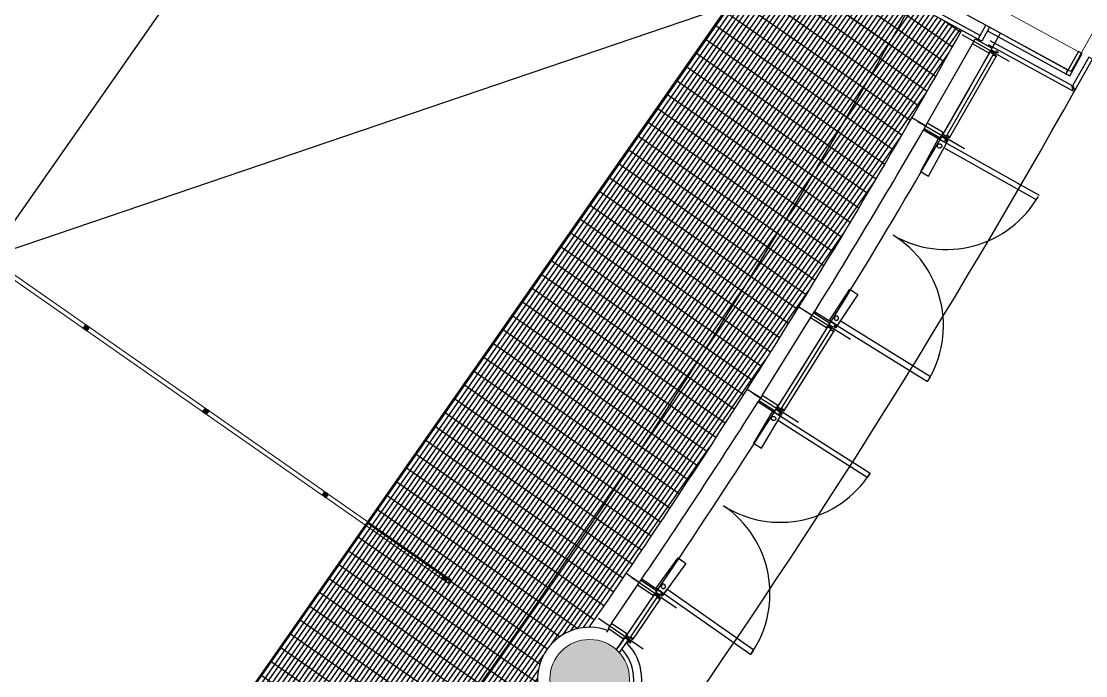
# Model space of a CAD drawing. Header units: centimetres. Extents: x 139057 to 200038, y 34824 to 80516.
# Drawn here: x 175910 to 176912, y 48639 to 49255 of the extents above; entities that cross this region are included whole.
import ezdxf

# ---------------------------------------------------------------- set-up
doc = ezdxf.new("R2010")
doc.units = ezdxf.units.CM
doc.header["$LTSCALE"] = 100
doc.linetypes.add('FLPL-C-P1$0$HIDDEN', pattern=[9.524999999999999, 6.35, -3.175])
for name, color, linetype, lineweight in [('410_STRUTTURE_001-AM_0', 7, 'Continuous', 0), ('430_TAVOLATI_001-AM_0', 3, 'Continuous', 0), ('441_SERRAMENTI_001-AM_0', 1, 'Continuous', 0)]:
    doc.layers.add(name, color=color, linetype=linetype, lineweight=lineweight)
for name, color, linetype in [('A-FACCIATA', 8, 'Continuous'), ('A-FACCIATA MONTANTI', 13, 'Continuous'), ('A-FACCIATTA ISOLANTE', 8, 'Continuous'), ('A-FACCIATTA STONE', 13, 'Continuous'), ('A-FACCIATTE VISTE', 8, 'Continuous'), ('A-FIN-ACCIAIO INOX', 12, 'Continuous'), ('A-GRAFICA RAMPA', 253, 'Continuous'), ('A-SI', 50, 'Continuous'), ('A-Strutt a vista', 1, 'Continuous'), ('A-VISTE GIUNTO DI CONTROLLO', 1, 'Continuous'), ('A-VISTE GRIGLIATTI PAVIMENTO', 1, 'Continuous'), ('A-VISTE RAMPA', 1, 'Continuous'), ('FLPL-C-P1$0$A-ABOV', 7, 'FLPL-C-P1$0$HIDDEN'), ('FLPL-C-P1$0$A-DOOR', 1, 'Continuous'), ('FLPL-C-P1$0$A-SCRN-20', 7, 'Continuous'), ('FLPL-C-P1$0$A-STRS-RAIL', 7, 'Continuous')]:
    doc.layers.add(name, color=color, linetype=linetype)

# ---------------------------------------------------------------- blocks, each defined once
blk = doc.blocks.new('FLPL-C-P1$0$invsible closer')
at = {"layer": 'FLPL-C-P1$0$A-ABOV'}
blk.add_line((7.450580596923828e-09, 44), (9.313225746154785e-09, -43.99999999254942), dxfattribs=at)
blk.add_lwpolyline([(-1.862645149230957e-09, 44), (3.725290298461914e-09, -44), (351.0000000018626, -43.99999999254942), (351, 44)], close=True, dxfattribs=at)
blk.add_circle((53.00000001862645, 7.450580596923828e-09), 20, dxfattribs=at)
blk = doc.blocks.new('FLPL-C-P1$0$HANDRAIL-BUILDING C-END')
at = {"layer": 'FLPL-C-P1$0$A-STRS-RAIL'}
for p, q in [((1.490116119384766e-08, 76.99999999254942), (0.000183645635843277, 42)), ((39.99999729916453, 76.99999999254942), (2.235174179077148e-08, 77)), ((40.00018501654267, 41.99999999254942), (1.490116119384766e-08, 42)), ((40.00020109862089, 38.99999999254942), (7.450580596923828e-09, 39)), ((40.00025473535061, 29.00000000745058), (7.450580596923828e-09, 29.00000000745058)), ((40.0002708286047, 25.99999999254942), (7.450580596923828e-09, 26.00000000745058)), ((40.00032445788383, 15.99999999254942), (7.450580596923828e-09, 16)), ((40.00034054741263, 13.00000000745058), (3.725290298461914e-09, 13.00000000745058)), ((40.00039418041706, 3.000000007450581), (0, 3.000000007450581)), ((40.00041026994586, 7.450580596923828e-09), (0, 7.450580596923828e-09)), ((0.0001993849873542786, 39), (0.0002518445253372192, 29.00000000745058)), ((0.0002675913274288177, 26), (0.0003200545907020569, 16)), ((0.00033579021692276, 13.00000000745058), (0.0003882609307765961, 3.000000007450581)), ((36.99999728798866, 79.99999999254942), (3.00040402635932, 80)), ((3.000404015183449, 77.00000000745058), (3.00040402635932, 79.99977964907885)), ((3.000404007732868, 39.00000000745058), (3.000404018908739, 41.99977964907885)), ((3.000404015183449, 26), (3.000404015183449, 29.00000000745058)), ((3.000404004007578, 13.00000000745058), (3.000404004007578, 16.00000000745058)), ((3.000404007732868, -0.0002203509211540222), (3.000404007732868, 3.000000007450581)), ((36.99999728798866, 76.99999999254942), (36.99999728798866, 80)), ((36.99999728053808, 38.99999999254942), (36.99999728053808, 42)), ((36.99999728053808, 26), (36.99999728426337, 29)), ((36.9999972730875, 13), (36.99999728053808, 15.99999999254942)), ((36.9999972730875, 0), (36.99999727681279, 3)), ((39.99999730288982, 76.99999999254942), (40.00018501281738, 41.99999999254942)), ((40.00020110234618, 39), (40.00025473535061, 29)), ((40.0002708286047, 26), (40.00032446533442, 16)), ((40.0003405585885, 13), (40.00039418786764, 3.000000007450581))]:
    blk.add_line(p, q, dxfattribs=at)
blk = doc.blocks.new('FLPL-C-P1$0$HANDRAIL-BUILDING C')
at = {"layer": 'FLPL-C-P1$0$A-STRS-RAIL'}
for p, q in [((-47.01789962872863, 15.97845283150673), (-7.255435757339001, 20.33120673894882)), ((-46.69161088764668, 12.99624966084957), (-6.928755175322294, 17.34904646873474)), ((-46.69142699241638, 12.99626979231834), (-45.60318519547582, 3.055659666657448)), ((-45.60336909815669, 3.055639535188675), (-5.840566702187061, 7.408430501818657)), ((-45.27689655870199, 0.07345650345087051), (-5.514110155403614, 4.426245711743832)), ((-45.2767126634717, 0.0734766349196434), (-44.18847086280584, -9.867133498191833)), ((-44.03548809140921, 16.30493419617414), (-43.70903155580163, 13.32274940609932)), ((-42.62084307521582, 3.382133431732655), (-42.29438653215766, 0.3999486565589905)), ((-10.23782209306955, 20.00494980067015), (-9.911341585218906, 17.02254596352577)), ((-8.823153093457222, 7.081929996609688), (-8.496696554124355, 4.099745213985443)), ((-5.840900495648384, 7.40839397162199), (-6.929141126573086, 17.34900422394276)), ((-4.426187671720982, -5.514399372041225), (-5.514428310096264, 4.426210895180702)), ((-44.18865476176143, -9.867153629660606), (-4.425921674817801, -5.514370247721672)), ((-43.86218222230673, -12.84933667629957), (-4.099465139210224, -8.496555045247078)), ((-42.77394042164087, -22.78994680196047), (-43.86218222975731, -12.84933666884899)), ((-42.77394042164087, -22.78994679450989), (-3.011276662349701, -18.43717100471258)), ((-42.44728408753872, -25.77210971713066), (-2.684820219874382, -21.41935581713915)), ((-41.20619805157185, -9.540667310357094), (-40.87974151596427, -12.5228521078825)), ((-39.79155303165317, -22.46346807479858), (-39.46509648114443, -25.44565287232399)), ((-7.408508073538542, -5.840870752930641), (-7.082051530480385, -8.823055550456047)), ((-5.993863053619862, -18.76367152482271), (-5.667430486530066, -21.74563726782799)), ((-3.011474847793579, -18.4371926933527), (-4.099715486168861, -8.496582441031933))]:
    blk.add_line(p, q, dxfattribs=at)

msp = doc.modelspace()

# ---------------------------------------------------------------- hatches: boundary and pattern name
at = {"layer": '410_STRUTTURE_001-AM_0'}
msp.add_hatch(color=256, dxfattribs=at).paths.add_polyline_path([(176407.8514744682, 48635.49282027197, 1), (176482.8514744682, 48635.49282027197, 1)])
at = {"layer": 'A-VISTE GRIGLIATTI PAVIMENTO'}
h = msp.add_hatch(dxfattribs=at)
h.set_pattern_fill('GRATE', color=256, scale=5, angle=105.6600000179738, style=0)
h.set_pattern_definition([(235.0630000179737, (4104738.345146062, -384253.9894086777), (3.253510722871223, -2.272805433525265), []), (325.0630000179593, (4104738.345146062, -384253.9894086777), (9.091221734101062, 13.01404289148489), [])])
edge = h.paths.add_edge_path()
edge.add_line((175894.6388458299, 48294.86388641012), (175845.6849943629, 48224.75179390025))
edge.add_line((175845.684994361, 48224.7517939077), (175992.070546527, 48096.38210882407))
edge.add_arc((170587.1868272281, 52727.82991901201), 7117.799999837993, 319.406709688068, 324.7410717410644)
edge.add_arc((176445.4386628555, 48635.48220565331), 49.07966951148997, 91.07620007488703, 199.7217304625516, ccw=False)
edge.add_arc((170562.0540140612, 52749.46721701485), 7150.307318332794, 325.3546555358944, 330.6662459160391)
edge.add_line((176795.5547639473, 49246.55940380853), (176624.6726319814, 49339.86835223597))
edge.add_line((176624.6726319796, 49339.86835224342), (176575.6873515142, 49269.78174948853))
edge.add_line((176575.6873515161, 49269.78174948108), (175894.6388458299, 48294.86388641012))
h = msp.add_hatch(dxfattribs=at)
h.set_pattern_fill('GRATE', color=256, scale=5, angle=105.66, style=0)
h.set_pattern_definition([(235.0629999999999, (4104738.345146062, -384253.9894086777), (3.253510722158238, -2.272805434545901), []), (325.0629999999999, (4104738.345146062, -384253.9894086777), (9.091221738183602, 13.01404288863295), [])])
edge = h.paths.add_edge_path()
edge.add_line((175894.6389815217, 48294.86511890006), (175845.6851300324, 48224.75302640509))
edge.add_line((175845.6851300324, 48224.75302640509), (175992.0706821593, 48096.38334126931))
edge.add_arc((170587.1869643094, 52727.83115316343), 7117.799999837993, 319.4067096700941, 324.7410717230906)
edge.add_arc((176445.4387986554, 48635.48343797189), 49.07966951223316, 91.07620005775499, 199.7217304445161, ccw=False)
edge.add_arc((170562.05415115, 52749.46845117372), 7150.307318332318, 325.354655517916, 330.666245898061)
edge.add_line((176795.5548999371, 49246.56063601535), (176624.6727679992, 49339.86958449495))
edge.add_line((176624.6727679992, 49339.8695845024), (176575.6874875115, 49269.78298176241))
edge.add_line((176575.6874875134, 49269.78298175496), (175894.6389815217, 48294.86511890006))

# ---------------------------------------------------------------- linework, layer by layer
at = {"layer": '410_STRUTTURE_001-AM_0', "elevation": -3.490789228516181e-08}
msp.add_lwpolyline([(177270.9965315355, 50071.48187962335), (176945.252602127, 49411.49180966031), (176468.1945624264, 49646.94801950616), (176563.350737455, 49839.74403178853), (176536.4489682993, 49853.02163760525), (176419.1634502398, 49615.38934339744), (176158.1063169787, 49744.23639846009), (176114.7328060853, 49656.3572844134), (176159.5690880126, 49634.22794138056), (176180.8132573204, 49677.27077203405), (176691.9468712831, 49424.99626147908), (176663.1787253456, 49366.70909498048), (176708.0150072767, 49344.57975194764), (176736.7696883107, 49402.84763980818), (176825.7781512762, 49358.9426509754), (176791.1756086225, 49288.83440713745), (176908.0059627766, 49225.03851100963, 0.04492249828554178), (177431.9626622671, 50410.22371965062)], format="xyb", dxfattribs=at)
at = {"layer": '410_STRUTTURE_001-AM_0'}
msp.add_circle((176445.3514744682, 48635.49282027197, -3.490789228516181e-08), 37.49999999999999, dxfattribs=at)
at = {"layer": '430_TAVOLATI_001-AM_0'}
for p, q in [((176895.5414105678, 49209.05811479103, -3.490789228516181e-08), (176239.9881120889, 49567.02812190515, -3.490789228516181e-08)), ((176905.2833795758, 49226.52519344699, -3.490789228516181e-08), (176895.5414105678, 49209.05811479103, -3.490789228516181e-08))]:
    msp.add_line(p, q, dxfattribs=at)
at = {"layer": '441_SERRAMENTI_001-AM_0'}
for p, q in [((175861.8502905896, 49045.547259839, -3.490791234388795e-08), (176195.8348558476, 48812.23828149748, -3.490791176202883e-08)), ((175859.5595655466, 49042.26809729051, -3.490791234388795e-08), (176193.5441044649, 48808.95907931936, -3.490790095323282e-08)), ((176196.9872024475, 48806.55386076283, -3.490790083580525e-08), (176306.0199815041, 48730.38766848457, -3.490789711720525e-08)), ((176199.2779539829, 48809.83306343269, -3.490791175603014e-08), (176308.3107429693, 48733.66688317221, -3.490791156607623e-08))]:
    msp.add_line(p, q, dxfattribs=at)
at = {"layer": 'A-FACCIATA', "elevation": -3.490789228516181e-08}
for points in [[(176781.3317047196, 49146.74224314999), (176825.3435479706, 49224.04992234123), (176821.8303970458, 49226.01968869728), (176777.8455772778, 49148.76023864162)], [(176625.6407629723, 48890.00793405038), (176672.506098936, 48965.37992910457), (176669.0874985667, 48967.49010429692), (176622.2499858929, 48892.16786063623)]]:
    msp.add_lwpolyline(points, close=True, dxfattribs=at)
msp.add_lwpolyline([(176480.1283296129, 48676.91565448207), (176483.414824546, 48674.65660224271), (176509.3386259625, 48713.08321274233), (176506.0057734629, 48715.34401954871), (176480.1036870802, 48676.93259313118)], dxfattribs=at)
at = {"layer": 'A-FACCIATA MONTANTI', "elevation": -3.490789228516181e-08}
for points in [[(176827.7513009073, 49227.40145024073), (176827.7511649231, 49227.40021804881), (176827.9499810362, 49227.28861092937, -0.4142135623677673), (176827.9882305959, 49227.152460383), (176827.8903296093, 49226.97806027692), (176829.912494077, 49225.8429010303, -0.414213562398668), (176829.9507436367, 49225.70675049138), (176829.6570406804, 49225.18355016571, -0.4142135623363339), (176829.520890134, 49225.14530060601), (176828.0820892571, 49225.95298373115, 0.4142135623352684), (176828.0140139839, 49225.93385895502), (176826.5944497032, 49223.40505741697, 0.4142135624071923), (176826.6135744831, 49223.33698214751), (176828.0523753563, 49222.52929900747, -0.414213562338465), (176828.0906249179, 49222.39314846855), (176827.7969219635, 49221.86994814288, -0.4142135623984016), (176827.6607714171, 49221.83169858318), (176825.6386069512, 49222.96685782981), (176825.5407059664, 49222.79245772374, -0.4142135623677674), (176825.40455542, 49222.75420816403), (176825.2057393106, 49222.86581528348), (176825.9399966995, 49224.17381607902), (176821.6671940895, 49226.57239021522), (176820.8595109606, 49225.13358934384), (176805.5995016532, 49233.69992554349), (176808.2917787457, 49238.49592846048), (176823.5517880513, 49229.92959226829)], [(176827.7513009073, 49227.40145024073), (176827.9501170187, 49227.28984312874, -0.4142135623677673), (176827.9883665802, 49227.15369258237), (176827.8904655935, 49226.9792924763), (176829.9126300594, 49225.84413322967, -0.414213562398668), (176829.9508796191, 49225.7079826833), (176829.6571766647, 49225.18478236508, -0.4142135623363339), (176829.5210261183, 49225.14653280538), (176828.0822252395, 49225.95421593052, 0.4142135623352684), (176828.0141499682, 49225.93509114694), (176826.5945856875, 49223.40628961635, 0.4142135624071923), (176826.6137104655, 49223.33821433943), (176828.0525113406, 49222.53053120684, -0.414213562338465), (176828.0907609003, 49222.39438066047), (176827.7970579459, 49221.87118034226, -0.4142135623984016), (176827.6609073995, 49221.83293078256), (176825.6387429336, 49222.96809002918), (176825.5408419488, 49222.79368992311, -0.4142135623677674), (176825.4046914043, 49222.75544035596), (176825.2058752911, 49222.8670474754), (176825.9401326819, 49224.17504827839), (176821.6673300738, 49226.57362241459), (176820.8596469449, 49225.13482153576), (176805.5996376394, 49233.70115774286), (176808.2919147337, 49238.4971606673), (176823.5519240355, 49229.93082446021)], [(176781.496208456, 49146.1846048997), (176777.255289829, 49148.63911283177), (176778.1318998026, 49150.15372663152), (176762.9857618461, 49158.91982638997), (176759.4041839453, 49152.731547171), (176781.0821973408, 49140.18500701499, 0.414213562373095), (176781.2188386979, 49140.22146437478), (176781.7698506849, 49141.17350733441, 0.414213562373095), (176781.7333933251, 49141.31014869523), (176779.7695930848, 49142.44673340183, -0.414213562373095), (176779.7513644031, 49142.51505407852), (176780.0770983534, 49143.07885713291)], [(176781.4963444161, 49146.18583711398), (176777.2554257872, 49148.64034504604), (176778.1320357627, 49150.15495884579), (176762.9858978098, 49158.92105860424), (176759.4043199053, 49152.73277938527), (176781.082333299, 49140.18623922926, 0.414213562373095), (176781.2189746561, 49140.22269658905), (176781.7699866431, 49141.17473954123, 0.414213562373095), (176781.7335292815, 49141.31138090205), (176779.7697290411, 49142.44796561611, -0.414213562373095), (176779.7515003612, 49142.51628629279)], [(176673.2620972829, 48965.38664356035), (176669.0951033054, 48967.96465853762), (176668.1743836707, 48966.47644639921), (176653.2922623331, 48975.68364273918), (176657.0540596979, 48981.76405231815), (176678.3541975046, 48968.58618966651, -0.414213562373095), (176678.3866256463, 48968.44853641999)], [(176673.2622331852, 48965.38787580442), (176669.0952392096, 48967.9658907817), (176668.1745195711, 48966.47767864328), (176653.2923982391, 48975.6848749907), (176657.0541956058, 48981.76528456968), (176678.3543334069, 48968.58742191058, -0.414213562373095), (176678.3867615486, 48968.44976866406)], [(176675.0510599023, 48968.27925937039), (176675.050924, 48968.27802712631), (176677.3019464934, 48966.88537579936, -0.414213562398668), (176677.3343746351, 48966.74772255283), (176677.0186993318, 48966.23747839939, -0.4142135623363339), (176676.881046089, 48966.20505025399), (176675.4778746484, 48967.07315733445, 0.4142135623352684), (176675.409048027, 48967.05694326174)], [(176675.0510599023, 48968.27925937039), (176677.3020823958, 48966.88660804343, -0.414213562398668), (176677.3345105374, 48966.74895479691), (176677.0188352341, 48966.23871063602, -0.4142135623363339), (176676.8811819913, 48966.20628249061), (176675.4780105507, 48967.07438957852, 0.4142135623352684), (176675.4091839293, 48967.05817550582)], [(176677.8078875901, 48967.51308879417, -0.414213562373095), (176677.6702343455, 48967.48066064876), (176675.7406656655, 48968.67443654847, 0.414213562373095), (176675.6718390441, 48968.65822247577), (176675.3298574636, 48968.10545797062)], [(176677.8080234925, 48967.51432103824, -0.414213562373095), (176677.6703702478, 48967.48189289284), (176675.7408015678, 48968.67566879254, 0.414213562373095), (176675.6719749464, 48968.65945471984), (176675.3299933678, 48968.10669020724)], [(176673.8832840627, 48964.5907631607, 0.4142135624071923), (176673.8994981336, 48964.52193653744), (176675.3026695723, 48963.65382944953), (176675.335097714, 48963.51617621046), (176675.0194224106, 48963.00593204957, -0.4142135623984016), (176674.8817691678, 48962.97350390416), (176672.952200486, 48964.16727979642, 0.4142135623683001), (176672.8833738627, 48964.15106573117), (176672.8044550369, 48964.02350469094, -0.4142135623677674), (176672.6668017941, 48963.99107654554), (176672.4729090227, 48964.11103315067)], [(176673.883419965, 48964.59199540478, 0.4142135624071923), (176673.8996340359, 48964.52316878152), (176675.3028054746, 48963.65506169361), (176675.3352336163, 48963.51740845454), (176675.019558313, 48963.00716429365, -0.4142135623984016), (176674.8819050683, 48962.97473614824), (176672.9523363883, 48964.16851204049, 0.4142135623683001), (176672.883509765, 48964.15229797524), (176672.8045909392, 48964.02473693502, -0.4142135623677674), (176672.6669376964, 48963.99230878961), (176672.473044925, 48964.11226539475)], [(176625.6648000876, 48889.28243412238), (176621.5326970803, 48891.91601054531), (176622.4732600885, 48893.39176161748), (176607.7157493593, 48902.79739169192), (176603.8728776412, 48896.76789444846), (176624.9946656661, 48883.30602216881, 0.414213562373095), (176625.1327407589, 48883.33660434347), (176625.7239517892, 48884.26421930057, 0.414213562373095), (176625.6933696145, 48884.40229439151), (176623.7799575502, 48885.62179857653, -0.414213562373095), (176623.764666461, 48885.69083612573), (176624.1141543133, 48886.24020449978)], [(176625.6649359638, 48889.28366638136), (176621.5328329602, 48891.91724280429), (176622.4733959666, 48893.39299387646), (176607.7158852412, 48902.79862395835), (176603.8730135212, 48896.76912671488), (176624.9948015424, 48883.30725442779, 0.414213562373095), (176625.1328766352, 48883.33783660245), (176625.7240876673, 48884.26545155954, 0.414213562373095), (176625.6935054926, 48884.40352665049), (176623.7800934265, 48885.62303083551, -0.414213562373095), (176623.7648023391, 48885.69206838471)], [(176626.6939842763, 48890.28797886681), (176626.6938483982, 48890.28674660784, 0.4142135623677674), (176626.6632662254, 48890.42482169878), (176626.4709969523, 48890.54736361813), (176623.8374205312, 48886.41526060712), (176626.0695948178, 48884.99259482485, 0.414213562398668), (176626.2076699088, 48885.02317699951), (176626.530148652, 48885.52914879632, 0.4142135623363339), (176626.4995664774, 48885.66722388726), (176625.1081440399, 48886.55404043358, -0.4142135623352684), (176625.0928529507, 48886.62307798278)], [(176626.6939842763, 48890.28797886681, 0.4142135623677674), (176626.6634021016, 48890.42605395776), (176626.4711328285, 48890.54859587711), (176623.8375564093, 48886.4164928661), (176626.0697306941, 48884.99382708382, 0.414213562398668), (176626.207805785, 48885.02440925848), (176626.5302845301, 48885.53038105529, 0.4142135623363339), (176626.4997023555, 48885.66845614624), (176625.1082799161, 48886.55527269256, -0.4142135623352684), (176625.0929888288, 48886.62431024176)], [(176626.6516360944, 48889.06984058183), (176626.6515002163, 48889.06860832286, -0.4142135624071923), (176626.7205377599, 48889.08389941019), (176628.1119602049, 48888.19708287132), (176628.2500352958, 48888.22766504598), (176628.572514041, 48888.73363684279, 0.4142135623984016), (176628.5419318645, 48888.87171192628), (176626.6285198001, 48890.0912161113, -0.4142135623683001), (176626.6132287128, 48890.1602536605)], [(176626.6516360944, 48889.06984058183, -0.4142135624071923), (176626.720673638, 48889.08513166916), (176628.1120960811, 48888.19831512284), (176628.2501711721, 48888.22889730495), (176628.5726499191, 48888.73486910176, 0.4142135623984016), (176628.5420677426, 48888.87294418526), (176626.6286556782, 48890.09244837028, -0.4142135623683001), (176626.6133645909, 48890.16148591947)], [(176510.0055945838, 48713.14130073947), (176505.9526289558, 48715.89511076522), (176504.9691253757, 48714.44762303841), (176490.4942481449, 48724.28265883934), (176494.512562771, 48730.19668010783), (176515.2298296677, 48716.12021794331, -0.414213562373095), (176515.2563430486, 48715.98130415541), (176514.6381407982, 48715.07145472777, -0.414213562373095), (176514.4992270103, 48715.04494135243), (176512.6224603081, 48716.32012091738, 0.414213562373095), (176512.5530034123, 48716.30686423343), (176512.1877020827, 48715.76922593427)], [(176510.005730406, 48713.14253303569), (176505.9527647799, 48715.89634306145), (176504.969261198, 48714.44885533464), (176490.4943839727, 48724.28389113557), (176494.5126985988, 48730.19791240406), (176515.2299654918, 48716.12145023954, -0.414213562373095), (176515.2564788709, 48715.98253645164), (176514.6382766223, 48715.072687024, -0.414213562373095), (176514.4993628344, 48715.04617364865), (176512.6225961322, 48716.32135321361, 0.414213562373095), (176512.5531392364, 48716.30809652221), (176512.1878379068, 48715.77045823049)], [(176511.9967311831, 48711.18391627234), (176511.9967311831, 48711.18391627234), (176511.6595299604, 48710.68763476771, -0.4142135623984016), (176511.5206161687, 48710.66112139237), (176509.6438494684, 48711.93630095732, 0.4142135623683001), (176509.5743925726, 48711.92304426592), (176509.4900922651, 48711.79897388977, -0.4142135623677674), (176509.3511784772, 48711.77246051442), (176509.1625915157, 48711.90059697044), (176511.9164015396, 48715.95356259656), (176514.1058255775, 48714.46594625872, -0.414213562398668), (176514.1323389584, 48714.32703247082), (176513.7951377282, 48713.83075096619, -0.4142135623363339), (176513.6562239403, 48713.80423759085), (176512.2914498044, 48714.73154096466, 0.4142135623352684), (176512.2219929068, 48714.71828427327)], [(176511.9968670072, 48711.18514856857), (176511.6596657807, 48710.68886706394, -0.4142135623984016), (176511.5207519891, 48710.66235368115), (176509.6439852907, 48711.93753325355, 0.4142135623683001), (176509.5745283948, 48711.92427656215), (176509.4902280873, 48711.800206186, -0.4142135623677674), (176509.3513142994, 48711.77369281065), (176509.1627273379, 48711.90182926667), (176511.9165373637, 48715.95479489279), (176514.1059614016, 48714.46717855495, -0.414213562398668), (176514.1324747807, 48714.32826476705), (176513.7952735523, 48713.83198326242, -0.4142135623363339), (176513.6563597644, 48713.80546988708), (176512.2915856267, 48714.73277325344, 0.4142135623352684), (176512.2221287308, 48714.71951656949)], [(176510.5921869787, 48712.31959033918, 0.4142135624071923), (176510.6054436701, 48712.25013344151), (176511.9702178041, 48711.32283006024)], [(176510.5923228028, 48712.32082263541, 0.4142135624071923), (176510.6055794923, 48712.25136573773), (176511.9703536282, 48711.32406235647)], [(176486.2294749419, 48673.44217460018), (176486.2293391308, 48673.44094230395, 0.4142135623984016), (176486.2033385435, 48673.57995297921), (176484.2900373886, 48674.89030192208), (176484.4030474803, 48675.05531318647, 0.4142135623677674), (176484.3770468949, 48675.19432386917), (176484.1889340567, 48675.32315536749), (176483.3413583586, 48674.08557085109), (176479.2985822639, 48676.85431812119), (176480.2309155302, 48678.2156610952), (176465.7924294813, 48688.10404420805), (176462.6846519323, 48683.56623430711), (176477.1231379757, 48673.67785119426), (176478.0554712458, 48675.03919416082), (176482.0982473387, 48672.27044689071), (176481.2506716443, 48671.03286236685), (176481.4387844825, 48670.90403086853, 0.4142135623677673), (176481.5777951615, 48670.93003145766), (176481.6908052551, 48671.0950427295), (176483.6041064082, 48669.78469379407, 0.414213562398668), (176483.743117089, 48669.8106943832), (176484.0821473697, 48670.30572819126, 0.4142135623363339), (176484.0561467806, 48670.44473886651), (176482.6948038103, 48671.37707213473, -0.4142135623352684), (176482.6818035176, 48671.44657747608)], [(176486.2294749419, 48673.44217460018, 0.4142135623984016), (176486.2034743527, 48673.58118528288), (176484.2901731996, 48674.89153421831), (176484.4031832913, 48675.05654549014, 0.4142135623677674), (176484.3771827059, 48675.19555617285), (176484.1890698677, 48675.32438767117), (176483.3414941697, 48674.08680315477), (176479.2987180749, 48676.85555042487), (176480.2310513413, 48678.21689339888), (176465.7925652961, 48688.10527651918), (176462.6847877471, 48683.56746661824), (176477.1232737867, 48673.67908349794), (176478.0556070568, 48675.0404264645), (176482.0983831497, 48672.27167919439), (176481.2508074535, 48671.03409467053), (176481.4389202917, 48670.90526317221, 0.4142135623677673), (176481.5779309707, 48670.93126376134), (176481.6909410643, 48671.09627503317), (176483.6042422174, 48669.78592609775, 0.414213562398668), (176483.7432528982, 48669.81192668688), (176484.0822831789, 48670.30696048748, 0.4142135623363339), (176484.0562825898, 48670.44597117019), (176482.6949396195, 48671.37830443841, -0.4142135623352684), (176482.6819393268, 48671.44780977976)], [(176484.3205856668, 48673.84047317666), (176484.3204498576, 48673.83924087298, -0.4142135624071923), (176484.3899551971, 48673.85224116754), (176485.751298173, 48672.91990790677, 0.414213562338465), (176485.890308852, 48672.9459084959)], [(176484.3205856668, 48673.84047317666, -0.4142135624071923), (176484.3900910082, 48673.85347347122), (176485.7514339822, 48672.92114021045, 0.414213562338465), (176485.890444663, 48672.94714079213)]]:
    msp.add_lwpolyline(points, format="xyb", dxfattribs=at)
for points in [[(176822.744104928, 49228.49079138946), (176827.0169075342, 49226.09221725327)], [(176822.7442409123, 49228.49202358138), (176827.0170435185, 49226.09344944519)], [(176760.1806099234, 49154.07306224269), (176775.3267478781, 49145.30696248424), (176776.1532658605, 49146.73502691996), (176780.3941844875, 49144.28051898789)], [(176760.1807458835, 49154.07429446441), (176775.3268838363, 49145.30819469851), (176776.1534018187, 49146.73625912678), (176780.3943204457, 49144.28175119471)], [(176656.2385651643, 48980.44592157167), (176671.1206864981, 48971.23872522426), (176670.2525794195, 48969.83555378181), (176674.4195733952, 48967.25753880453)], [(176656.2387010703, 48980.4471538232), (176671.1208224023, 48971.23995747578), (176670.2527153256, 48969.83678603333), (176674.4197092975, 48967.25877105605)], [(176604.7059477331, 48898.07498825502), (176619.4634584623, 48888.66935818803)], [(176604.706083615, 48898.07622052145), (176619.4635943404, 48888.67059044701)], [(176620.3504108941, 48890.06201288265), (176620.350275016, 48890.06078062367), (176624.4823780196, 48887.42720420074)], [(176620.3504108941, 48890.06201288265), (176624.4825138977, 48887.42843645972)], [(176493.6414596016, 48728.91461955172), (176508.1163368287, 48719.07958375078), (176507.1890334586, 48717.71480961305), (176511.2419990847, 48714.9609995873)], [(176493.6415954294, 48728.91585184795), (176508.1164726546, 48719.08081604701), (176507.1891692827, 48717.71604190928), (176511.2421349069, 48714.96223188352)]]:
    msp.add_lwpolyline(points, dxfattribs=at)
for points in [[(176783.9875332626, 49145.20486988288, 0.414213562338465), (176784.1241746197, 49145.24132724267), (176784.4247266116, 49145.76062339705, 0.4142135623984016), (176784.3882692499, 49145.89726475787), (176782.4244690115, 49147.03384947193, -0.4142135623683001), (176782.4062403279, 49147.10217014861), (176782.4813783268, 49147.23199419093, 0.4142135623677674), (176782.444920967, 49147.3686355443), (176782.2475884376, 49147.4828452931), (176779.7930805037, 49143.24192667168), (176782.0840373138, 49141.91599421364, 0.414213562398668), (176782.2206786709, 49141.95245157343), (176782.5212306628, 49142.47174772781, 0.4142135623363339), (176782.4847733012, 49142.60838908863), (176781.0567088692, 49143.43490706545, -0.4142135623352684), (176781.0384801856, 49143.50322774958), (176782.4911481427, 49146.01315917235, -0.4142135624071923), (176782.5594688231, 49146.03138785225)], [(176783.9876692208, 49145.2061020897, 0.414213562338465), (176784.1243105779, 49145.24255944949), (176784.4248625716, 49145.76185561132, 0.4142135623984016), (176784.38840521, 49145.89849697214), (176782.4246049715, 49147.03508167875, -0.4142135623683001), (176782.4063762879, 49147.10340235543), (176782.4815142868, 49147.23322639775, 0.4142135623677674), (176782.4450569252, 49147.36986775857), (176782.2477243958, 49147.48407750738), (176779.7932164619, 49143.2431588785), (176782.084173272, 49141.91722642046, 0.414213562398668), (176782.2208146291, 49141.95368378025), (176782.521366621, 49142.47297994208, 0.4142135623363339), (176782.4849092594, 49142.60962129545), (176781.0568448255, 49143.43613927972, -0.4142135623352684), (176781.0386161437, 49143.50445995641), (176782.4912841009, 49146.01439138663, -0.4142135624071923), (176782.5596047813, 49146.03262005907)]]:
    msp.add_lwpolyline(points, format="xyb", close=True, dxfattribs=at)
at = {"layer": 'A-FACCIATTA ISOLANTE'}
for p, q in [((176819.6940501468, 49245.90427114975, -0.001632290428685193), (176893.6081801603, 49205.51820390087, -3.490789228516181e-08)), ((176895.5250029365, 49209.02770799559, -3.490789228516181e-08), (176821.6198608583, 49249.4302314983, -3.490789228516181e-08)), ((176895.5251389152, 49209.02894016516, -3.490789228516181e-08), (176821.61999685, 49249.43146369767, -3.490789228516181e-08)), ((176893.6081801603, 49205.51820390087, -3.490789228516181e-08), (176895.5251389152, 49209.02894016516, -3.490789228516181e-08)), ((176478.2194276905, 48674.92465908241, -3.490789228516181e-08), (176470.2567673275, 48663.52614670408, -3.490789228516181e-08)), ((176478.2195635015, 48674.92589138609, -3.490789228516181e-08), (176470.256903133, 48663.52737900776, -3.490789228516181e-08)), ((176481.4985566089, 48672.63395754409, -3.490789228516181e-08), (176473.1547490942, 48660.6898347379, -3.490789228516181e-08)), ((176481.4986924181, 48672.63518984777, -3.490789228516181e-08), (176473.1548849015, 48660.69106704903, -3.490789228516181e-08))]:
    msp.add_line(p, q, dxfattribs=at)
at = {"layer": 'A-FACCIATTA ISOLANTE', "elevation": -3.490789228516181e-08}
for points in [[(176814.4255412469, 49236.25450317722), (176810.9148061635, 49238.17146410209), (176818.1091814066, 49251.34717844587), (176821.6198608602, 49249.4302314983)], [(176814.425677233, 49236.2557353766), (176810.9149421497, 49238.17269630146), (176818.1093173983, 49251.34841064525), (176821.6199968519, 49249.43146369767)], [(176905.2671137626, 49226.49602947545), (176893.608179147, 49205.51820204568), (176897.1045258833, 49203.57512214196), (176908.7634604989, 49224.55294957918)]]:
    msp.add_lwpolyline(points, close=True, dxfattribs=at)
at = {"layer": 'A-FACCIATTA ISOLANTE'}
msp.add_arc((176445.3506382728, 48635.49161914152, -3.490789228516181e-08), 41.5, 246.6886301750498, 43.43736939259727, dxfattribs=at)
at = {"layer": 'A-FACCIATTA STONE'}
for p, q in [((176463.5098795524, 48683.00239186895, -3.490789228516181e-08), (176461.3148547286, 48679.86022374195, -3.490789228516181e-08)), ((176482.0983831479, 48672.27167919439, -3.490789228516181e-08), (176480.3571856549, 48669.77916284066, -3.490789228516181e-08))]:
    msp.add_line(p, q, dxfattribs=at)
at = {"layer": 'A-FACCIATTA STONE', "elevation": -3.490789228516181e-08}
for points in [[(176624.7885159875, 49339.81285793495), (176810.9148062529, 49238.17146405738)], [(176810.9148466686, 49238.17153807145), (176812.83184119, 49241.68215872508), (176627.0931415731, 49343.11191906196)], [(176820.3979424728, 49233.00177379858), (176900.1549486524, 49189.40886856031), (176900.3808426472, 49189.80753582132), (176899.0181649463, 49194.58711835903), (176822.3149773764, 49236.51246848863)], [(176820.398078459, 49233.00300599795), (176900.1550846236, 49189.41010073733), (176900.3809786184, 49189.80876799089), (176899.0183009213, 49194.5883505286), (176822.3151133625, 49236.513700688)]]:
    msp.add_lwpolyline(points, dxfattribs=at)
for points in [[(176901.9370230796, 49189.91694495988), (176918.6535875617, 49219.41904378098), (176915.1314432459, 49221.34369158906), (176900.1721795598, 49194.91613244426), (176901.5348572588, 49190.13654990655)], [(176901.9371590527, 49189.9181771369), (176918.6537235441, 49219.42027595055), (176915.1315792283, 49221.34492375862), (176900.1723155329, 49194.91736461383), (176901.53499323, 49190.13778208357)]]:
    msp.add_lwpolyline(points, close=True, dxfattribs=at)
at = {"layer": 'A-FACCIATTE VISTE'}
for p, q in [((176762.9857618479, 49158.91982638997, -3.490789228516181e-08), (176805.5995016514, 49233.69992554349, -3.490789228516181e-08)), ((176762.9858978098, 49158.92105860424, -3.490789228516181e-08), (176805.5996376375, 49233.70115774286, -3.490789228516181e-08)), ((176784.4247266116, 49145.7606234045, -3.490789228516181e-08), (176827.7962663794, 49221.86879819047, -3.490789228516181e-08)), ((176784.4248625698, 49145.76185561132, -3.490789228516181e-08), (176827.7964023618, 49221.87003038984, -3.490789228516181e-08)), ((176761.5581398873, 49156.45316963804, -3.490789228516181e-08), (176748.5281951415, 49163.99064482909, -3.490789228516181e-08)), ((176761.5582758511, 49156.45440185976, -3.490789228516181e-08), (176748.5283311071, 49163.99187705082, -3.490789228516181e-08)), ((176654.7917200277, 48978.10730251086, -3.490789228516181e-08), (176642.0599614127, 48985.9761183725, -3.490789228516181e-08)), ((176654.7918559337, 48978.10853475493, -3.490789228516181e-08), (176642.0600973206, 48985.97735062402, -3.490789228516181e-08)), ((176607.7157493593, 48902.79739169192, -3.490789228516181e-08), (176653.2922623331, 48975.68364273918, -3.490789228516181e-08)), ((176607.7158852393, 48902.79862395835, -3.490789228516181e-08), (176653.2923982373, 48975.6848749907, -3.490789228516181e-08)), ((176628.572514041, 48888.73363684279, -3.490789228516181e-08), (176675.0194224125, 48963.00593204212, -3.490789228516181e-08)), ((176628.5726499172, 48888.73486910176, -3.490789228516181e-08), (176675.019558313, 48963.00716428619, -3.490789228516181e-08)), ((176606.1839753134, 48900.39402565521, -3.490789228516181e-08), (176593.4819407301, 48908.47187583309, -3.490789228516181e-08)), ((176606.1841111953, 48900.39525791418, -3.490789228516181e-08), (176593.4820766138, 48908.47310810697, -3.490789228516181e-08)), ((176492.0959539736, 48726.63999597889, -3.490789228516181e-08), (176479.634682885, 48735.08453653914, -3.490789228516181e-08)), ((176492.0960897995, 48726.64122828257, -3.490789228516181e-08), (176479.6348187166, 48735.08576884282, -3.490789228516181e-08)), ((176465.7924294813, 48688.10404420805, -3.490789228516181e-08), (176490.4942481449, 48724.28265883934, -3.490789228516181e-08)), ((176465.7925652961, 48688.10527651918, -3.490789228516181e-08), (176490.4943839727, 48724.28389113557, -3.490789228516181e-08)), ((176486.2293391308, 48673.44094230395, -3.490789228516181e-08), (176511.6595299604, 48710.68763476771, -3.490789228516181e-08)), ((176486.2294749419, 48673.44217460018, -3.490789228516181e-08), (176511.6596657807, 48710.68886706394, -3.490789228516181e-08))]:
    msp.add_line(p, q, dxfattribs=at)
for centre, radius, start, end in [((170587.1868270939, 52727.82991910142, -3.490789228516181e-08), 7117.799999998324, 325.3849269477647, 330.7189769132444), ((170587.1869641753, 52727.83115325284, -3.490789228516181e-08), 7117.799999998324, 325.3849269477647, 330.7189769132444), ((170663.7149375217, 52686.33085716677, -3.490789228516181e-08), 7045.922118661707, 328.2792070958278, 329.8996356937341), ((170663.7150745901, 52686.33209129584, -3.490789228516181e-08), 7045.922118661707, 328.2792070958278, 329.8996356937341), ((170659.8241088359, 52680.3329564051, -3.490789228516181e-08), 7046.140506789488, 325.901646083021, 327.5220265484507), ((170659.8242459024, 52680.33419053417, -3.490789228516181e-08), 7046.140506789488, 325.901646083021, 327.5220265484507)]:
    msp.add_arc(centre, radius, start, end, dxfattribs=at)
at = {"layer": 'A-FIN-ACCIAIO INOX'}
for p, q in [((176463.5097437376, 48683.00115955782, -3.490789228516181e-08), (176461.3147189157, 48679.85899143082, -3.490789228516181e-08)), ((176482.0982473368, 48672.27044689071, -3.490789228516181e-08), (176480.3570498439, 48669.77793053698, -3.490789228516181e-08))]:
    msp.add_line(p, q, dxfattribs=at)
for start, end in [(69.62631072638406, 220.4996898132822), (245.7214040836213, 44.40459609132662)]:
    msp.add_arc((176445.3506382728, 48635.49161914152, -3.490789228516181e-08), 49, start, end, dxfattribs=at)
at = {"layer": 'A-GRAFICA RAMPA', "elevation": -3.490789228516181e-08}
msp.add_lwpolyline([(176564.5187966625, 49265.5880150513), (175880.1315028245, 49032.77669678044)], dxfattribs=at)
at = {"layer": 'A-Strutt a vista'}
msp.add_line((176898.2871359425, 49207.55801920754, -3.490789228516181e-08), (176756.0989521394, 49285.20070777249, -3.490789228516181e-08), dxfattribs=at)
at = {"layer": 'A-Strutt a vista', "elevation": -3.490789228516181e-08}
msp.add_lwpolyline([(176908.0059627766, 49225.03851100963, -0.0006919594442213508), (176898.2871359425, 49207.55801920754)], format="xyb", dxfattribs=at)
at = {"layer": 'A-Strutt a vista'}
for centre, radius, start, end in [((170587.1891845657, 52727.83233627093, -3.490789228516181e-08), 7064.5, 319.2901540206235, 330.8357933382858), ((170587.1869641716, 52727.83115326029, -3.490789228516181e-08), 7150.999999999478, 325.3608820159138, 330.8421864953218), ((170587.1868271182, 52727.82991908651, -3.490789228516181e-08), 7238.299999968352, 319.349103047723, 330.7496192929692)]:
    msp.add_arc(centre, radius, start, end, dxfattribs=at)
at = {"layer": 'A-VISTE GIUNTO DI CONTROLLO'}
msp.add_line((175880.1365829507, 49032.78203027111, -3.490790201916788e-08), (176187.0686084243, 49472.15383981329, -3.490790201916788e-08), dxfattribs=at)
at = {"layer": 'A-VISTE GRIGLIATTI PAVIMENTO'}
msp.add_line((176575.6874875115, 49269.78298175496, -3.490789228516181e-08), (175894.6389815198, 48294.86511890006, -3.490789228516181e-08), dxfattribs=at)
at = {"layer": 'A-VISTE RAMPA'}
msp.add_line((175880.131502966, 49032.77669668358, -3.490790201916788e-08), (176187.0635284396, 49472.14850623321, -3.490790201916788e-08), dxfattribs=at)
at = {"layer": 'FLPL-C-P1$0$A-DOOR', "elevation": -3.490789228516181e-08}
for points in [[(176865.9200194465, 49086.89621183437), (176778.6894198178, 49135.79224953216)], [(176865.920155388, 49086.89744401139), (176778.6895557741, 49135.79348174643)], [(176781.1343388656, 49140.15502225768), (176781.1342029093, 49140.15379004341), (176868.3648025399, 49091.25775234562)], [(176781.1343388656, 49140.15502225768), (176868.3649384814, 49091.25898452264)], [(176624.9948015424, 48883.30725442779), (176624.9946656661, 48883.30602216881), (176709.3253823469, 48829.56283433151), (176706.6382411221, 48825.3462869243), (176622.3075244414, 48879.0894747616)], [(176624.9948015424, 48883.30725442779), (176709.3255182063, 48829.56406656068), (176706.6383769797, 48825.34751915347), (176622.3076603176, 48879.09070702058)]]:
    msp.add_lwpolyline(points, dxfattribs=at)
for points in [[(176680.9850082105, 48972.83811099243), (176678.3541975009, 48968.58618965906), (176763.3928508783, 48915.9703417958), (176766.0236615898, 48920.22226312917)], [(176680.9851441147, 48972.8393432365), (176678.3543334032, 48968.58742190313), (176763.3929867657, 48915.97157401752), (176766.0237974772, 48920.22349534345)], [(176517.9803735377, 48720.29689861995), (176515.1136906842, 48716.20029887718), (176597.0459325599, 48658.86699479979), (176599.9126154097, 48662.96359454256)], [(176517.9805093618, 48720.29813090873), (176515.1138265083, 48716.20153117341), (176597.0460683653, 48658.86822706622), (176599.9127512189, 48662.96482680899)]]:
    msp.add_lwpolyline(points, close=True, dxfattribs=at)
at = {"layer": 'FLPL-C-P1$0$A-DOOR'}
for centre, start, end in [((176781.0821973408, 49140.18500701499, -3.490789228516181e-08), 239.9391136295548, 329.9391167406134), ((176781.082333299, 49140.18623922926, -3.490789228516181e-08), 239.9391136295548, 329.9391167406134), ((176678.3541975009, 48968.58618965906, -3.490789228516181e-08), 328.2559568494769, 58.25595789088388), ((176678.3543334032, 48968.58742190313, -3.490789228516181e-08), 328.2559568494769, 58.25595789088388), ((176624.9946656661, 48883.30602216881, -3.490789228516181e-08), 237.4887931216556, 327.488793891075), ((176624.9948015424, 48883.30725442779, -3.490789228516181e-08), 237.4887931216556, 327.488793891075), ((176515.0629830925, 48716.23358278137, -3.490789228516181e-08), 325.8056333961773, 55.80563233012577), ((176515.0631189166, 48716.2348150776, -3.490789228516181e-08), 325.8056333961773, 55.80563233012577)]:
    msp.add_arc(centre, 99.99999999999999, start, end, dxfattribs=at)
at = {"layer": 'FLPL-C-P1$0$A-SCRN-20'}
for p, q in [((176795.6619394223, 49242.43504023713, -3.490789228516181e-08), (176840.1083372446, 49217.48077962708, -3.490789228516181e-08)), ((176795.6620754102, 49242.43627244395, -3.490789228516181e-08), (176840.1084732251, 49217.482011819, -3.490789228516181e-08)), ((176754.1129960386, 49160.76218055349, -3.490789228516181e-08), (176798.2293824131, 49135.22902846497, -3.490789228516181e-08)), ((176754.1131320024, 49160.76341276777, -3.490789228516181e-08), (176798.2295183676, 49135.23026067179, -3.490789228516181e-08)), ((176647.4899741287, 48982.62471011442, -3.490789228516181e-08), (176690.8373552772, 48955.80676929813, -3.490789228516181e-08)), ((176647.4901100366, 48982.62594236594, -3.490789228516181e-08), (176690.8374911757, 48955.80800153476, -3.490789228516181e-08)), ((176598.9433682101, 48905.00879254353, -3.490789228516181e-08), (176641.9277941535, 48877.61287079167, -3.490789228516181e-08)), ((176598.9435040938, 48905.01002480996, -3.490789228516181e-08), (176641.927930026, 48877.6141030432, -3.490789228516181e-08)), ((176484.9807709815, 48731.47444661867, -3.490789228516181e-08), (176527.1419660287, 48702.82778827262, -3.490789228516181e-08)), ((176484.9809068093, 48731.47567892235, -3.490789228516181e-08), (176527.1421018472, 48702.8290205614, -3.490789228516181e-08)), ((176453.5596878423, 48693.14561180931, -3.490789228516181e-08), (176495.616805608, 48664.34637140643, -3.490789228516181e-08)), ((176453.5598236589, 48693.14684412044, -3.490789228516181e-08), (176495.6169414154, 48664.34760371011, -3.490789228516181e-08))]:
    msp.add_line(p, q, dxfattribs=at)

# ---------------------------------------------------------------- block references
at = {"layer": 'A-SI', "xscale": 0.1, "yscale": 0.1, "zscale": 0.1}
for name, p, rotation in [('FLPL-C-P1$0$HANDRAIL-BUILDING C', (175970.0258820342, 48964.48700520557, -3.477901468063541e-08), 228.8157839194731), ('FLPL-C-P1$0$HANDRAIL-BUILDING C', (176082.5017704578, 48885.91560602349, -3.477173943429004e-08), 228.8157839194731), ('FLPL-C-P1$0$HANDRAIL-BUILDING C', (176194.9793257775, 48807.3465930165, -3.490791869379241e-08), 228.8157839194731), ('FLPL-C-P1$0$HANDRAIL-BUILDING C-END', (176308.3090584228, 48733.66447176945, -3.490789228516181e-08), 235.0629999482106)]:
    msp.add_blockref(name, p, dxfattribs=dict(at, rotation=rotation))
at = {"layer": 'FLPL-C-P1$0$A-ABOV'}
for p, xscale, yscale, zscale, rotation in [((176777.2149174089, 49142.28361272228, -3.490789228516181e-08), 0.1, 0.1, 0.1, 241.5132285278153), ((176777.2150533671, 49142.28484493655, -3.490789228516181e-08), 0.1, 0.1, 0.1, 241.5132286021091), ((176674.6774856137, 48971.00316912097, -3.490789228516181e-08), -0.1, 0.1, 0.1, 236.6800703136696), ((176674.6776215179, 48971.00440136504, -3.490789228516181e-08), -0.1, 0.1, 0.1, 236.6800702327264), ((176621.2205737444, 48885.56793069255, -3.490789228516181e-08), 0.1, 0.1, 0.1, 239.0646791064597), ((176621.2207096206, 48885.56916295153, -3.490789228516181e-08), 0.09999999999999999, 0.09999999999999999, 0.09999999999999999, 239.0646791843172), ((176511.6597334394, 48718.69206804198, -3.490789228516181e-08), -0.1, 0.1, 0.1, 234.2315211798324), ((176511.6598692635, 48718.69330033076, -3.490789228516181e-08), -0.1, 0.1, 0.1, 234.2315210967568)]:
    msp.add_blockref('FLPL-C-P1$0$invsible closer', p, dxfattribs=dict(at, xscale=xscale, yscale=yscale, zscale=zscale, rotation=rotation))

doc.saveas('drawing.dxf')
